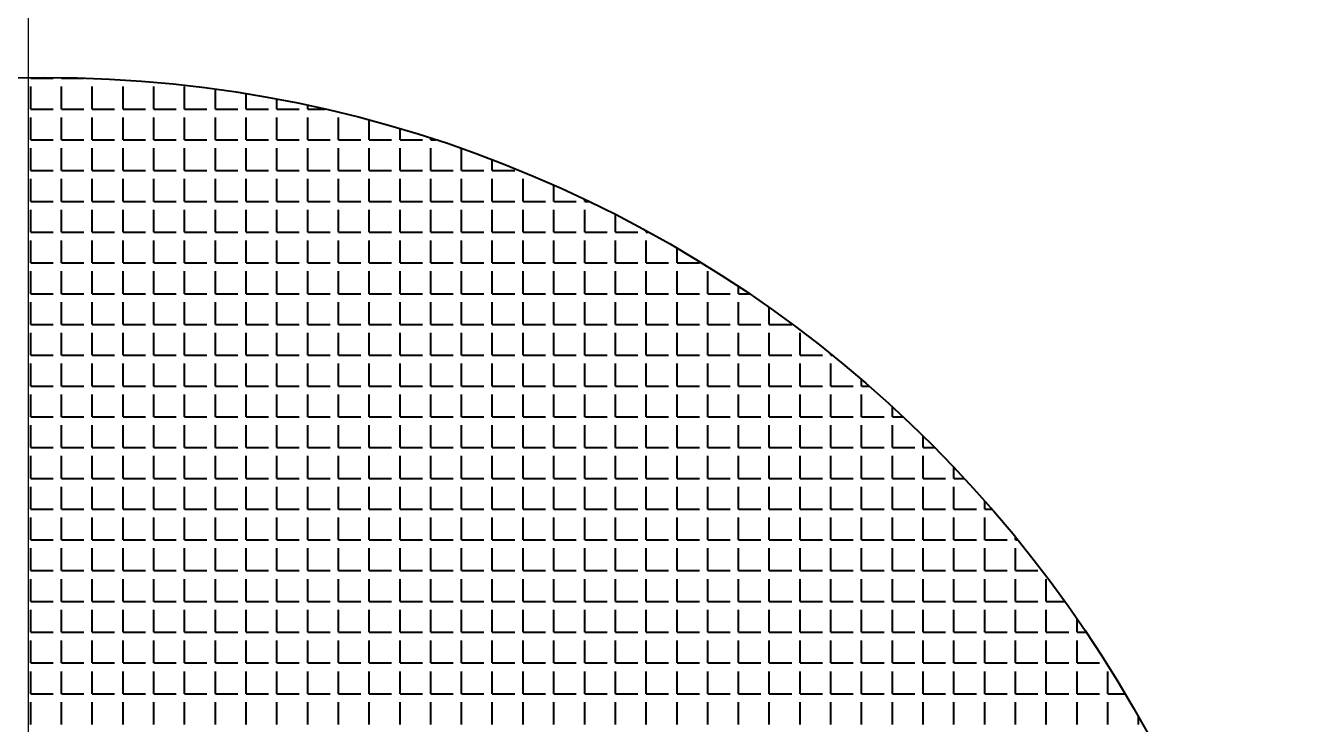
# Model space of a CAD drawing. Header units: millimetres. Extents: x 895788 to 1136524, y -21936 to 400945.
# Drawn here: x 932131.99 to 932166.08, y 272953.26 to 272971.97 of the extents above; entities that cross this region are included whole.
import ezdxf

# ---------------------------------------------------------------- set-up
doc = ezdxf.new("R2010")
doc.units = ezdxf.units.MM
doc.layers.add('GRANIT', color=10, linetype='Continuous', lineweight=30)

msp = doc.modelspace()

# ---------------------------------------------------------------- linework, layer by layer
at = {"lineweight": 30}
msp.add_line((932132.074, 272651.357), (932132.074, 273176.175), dxfattribs=at)
at = {"layer": 'GRANIT', "color": 0, "linetype": 'Continuous', "lineweight": 40}
for p, q in [((932132.129, 272970.555), (932132.129, 272970.576)), ((932132.129, 272970.555), (932132.728, 272970.555)), ((932132.953, 272970.555), (932132.953, 272970.575)), ((932132.953, 272970.555), (932133.552, 272970.555)), ((932132.129, 272969.732), (932132.129, 272970.331)), ((932132.953, 272969.732), (932132.953, 272970.331)), ((932133.777, 272969.732), (932133.777, 272970.331)), ((932134.6, 272969.732), (932134.6, 272970.331)), ((932135.424, 272969.732), (932135.424, 272970.331)), ((932136.247, 272969.732), (932136.247, 272970.331)), ((932137.071, 272969.732), (932137.071, 272970.267)), ((932137.894, 272969.732), (932137.894, 272970.144)), ((932132.129, 272969.732), (932132.728, 272969.732)), ((932132.953, 272969.732), (932133.552, 272969.732)), ((932133.777, 272969.732), (932134.375, 272969.732)), ((932134.6, 272969.732), (932135.199, 272969.732)), ((932135.424, 272969.732), (932136.023, 272969.732)), ((932136.247, 272969.732), (932136.846, 272969.732)), ((932137.071, 272969.732), (932137.67, 272969.732)), ((932137.894, 272969.732), (932138.493, 272969.732)), ((932138.718, 272969.732), (932138.718, 272969.999)), ((932138.718, 272969.732), (932139.317, 272969.732)), ((932139.541, 272969.732), (932139.541, 272969.834)), ((932139.541, 272969.732), (932140.002, 272969.732)), ((932132.129, 272968.908), (932132.129, 272969.507)), ((932132.953, 272968.908), (932132.953, 272969.507)), ((932133.777, 272968.908), (932133.777, 272969.507)), ((932134.6, 272968.908), (932134.6, 272969.507)), ((932135.424, 272968.908), (932135.424, 272969.507)), ((932136.247, 272968.908), (932136.247, 272969.507)), ((932137.071, 272968.908), (932137.071, 272969.507)), ((932137.894, 272968.908), (932137.894, 272969.507)), ((932138.718, 272968.908), (932138.718, 272969.507)), ((932139.541, 272968.908), (932139.541, 272969.507)), ((932140.365, 272968.908), (932140.365, 272969.507)), ((932141.188, 272968.908), (932141.188, 272969.437)), ((932142.012, 272968.908), (932142.012, 272969.205)), ((932132.129, 272968.908), (932132.728, 272968.908)), ((932132.129, 272968.085), (932132.129, 272968.683)), ((932132.953, 272968.908), (932133.552, 272968.908)), ((932132.953, 272968.085), (932132.953, 272968.683)), ((932133.777, 272968.908), (932134.375, 272968.908)), ((932133.777, 272968.085), (932133.777, 272968.683)), ((932134.6, 272968.908), (932135.199, 272968.908)), ((932134.6, 272968.085), (932134.6, 272968.683)), ((932135.424, 272968.908), (932136.023, 272968.908)), ((932135.424, 272968.085), (932135.424, 272968.683)), ((932136.247, 272968.908), (932136.846, 272968.908)), ((932136.247, 272968.085), (932136.247, 272968.683)), ((932137.071, 272968.908), (932137.67, 272968.908)), ((932137.071, 272968.085), (932137.071, 272968.683)), ((932137.894, 272968.908), (932138.493, 272968.908)), ((932137.894, 272968.085), (932137.894, 272968.683)), ((932138.718, 272968.908), (932139.317, 272968.908)), ((932138.718, 272968.085), (932138.718, 272968.683)), ((932139.541, 272968.908), (932140.14, 272968.908)), ((932139.541, 272968.085), (932139.541, 272968.683)), ((932140.365, 272968.908), (932140.964, 272968.908)), ((932140.365, 272968.085), (932140.365, 272968.683)), ((932141.188, 272968.908), (932141.787, 272968.908)), ((932141.188, 272968.085), (932141.188, 272968.683)), ((932142.012, 272968.908), (932142.611, 272968.908)), ((932142.012, 272968.085), (932142.012, 272968.683)), ((932142.835, 272968.908), (932142.835, 272968.951)), ((932142.835, 272968.908), (932142.967, 272968.908)), ((932142.835, 272968.085), (932142.835, 272968.683)), ((932143.659, 272968.085), (932143.659, 272968.673)), ((932144.482, 272968.085), (932144.482, 272968.371)), ((932132.129, 272968.085), (932132.728, 272968.085)), ((932132.953, 272968.085), (932133.552, 272968.085)), ((932133.777, 272968.085), (932134.375, 272968.085)), ((932134.6, 272968.085), (932135.199, 272968.085)), ((932135.424, 272968.085), (932136.023, 272968.085)), ((932136.247, 272968.085), (932136.846, 272968.085)), ((932137.071, 272968.085), (932137.67, 272968.085)), ((932137.894, 272968.085), (932138.493, 272968.085)), ((932138.718, 272968.085), (932139.317, 272968.085)), ((932139.541, 272968.085), (932140.14, 272968.085)), ((932140.365, 272968.085), (932140.964, 272968.085)), ((932141.188, 272968.085), (932141.787, 272968.085)), ((932142.012, 272968.085), (932142.611, 272968.085)), ((932142.835, 272968.085), (932143.434, 272968.085)), ((932143.659, 272968.085), (932144.258, 272968.085)), ((932144.482, 272968.085), (932145.081, 272968.085)), ((932132.129, 272967.261), (932132.129, 272967.86)), ((932132.953, 272967.261), (932132.953, 272967.86)), ((932133.777, 272967.261), (932133.777, 272967.86)), ((932134.6, 272967.261), (932134.6, 272967.86)), ((932135.424, 272967.261), (932135.424, 272967.86)), ((932136.247, 272967.261), (932136.247, 272967.86)), ((932137.071, 272967.261), (932137.071, 272967.86)), ((932137.894, 272967.261), (932137.894, 272967.86)), ((932138.718, 272967.261), (932138.718, 272967.86)), ((932139.541, 272967.261), (932139.541, 272967.86)), ((932140.365, 272967.261), (932140.365, 272967.86)), ((932141.188, 272967.261), (932141.188, 272967.86)), ((932142.012, 272967.261), (932142.012, 272967.86)), ((932142.835, 272967.261), (932142.835, 272967.86)), ((932143.659, 272967.261), (932143.659, 272967.86)), ((932144.482, 272967.261), (932144.482, 272967.86)), ((932145.306, 272967.261), (932145.306, 272967.86)), ((932146.129, 272967.261), (932146.129, 272967.692)), ((932132.129, 272967.261), (932132.728, 272967.261)), ((932132.129, 272966.437), (932132.129, 272967.036)), ((932132.953, 272967.261), (932133.552, 272967.261)), ((932132.953, 272966.437), (932132.953, 272967.036)), ((932133.777, 272967.261), (932134.375, 272967.261)), ((932133.777, 272966.437), (932133.777, 272967.036)), ((932134.6, 272967.261), (932135.199, 272967.261)), ((932134.6, 272966.437), (932134.6, 272967.036)), ((932135.424, 272967.261), (932136.023, 272967.261)), ((932135.424, 272966.437), (932135.424, 272967.036)), ((932136.247, 272967.261), (932136.846, 272967.261)), ((932136.247, 272966.437), (932136.247, 272967.036)), ((932137.071, 272967.261), (932137.67, 272967.261)), ((932137.071, 272966.437), (932137.071, 272967.036)), ((932137.894, 272967.261), (932138.493, 272967.261)), ((932137.894, 272966.437), (932137.894, 272967.036)), ((932138.718, 272967.261), (932139.317, 272967.261)), ((932138.718, 272966.437), (932138.718, 272967.036)), ((932139.541, 272967.261), (932140.14, 272967.261)), ((932139.541, 272966.437), (932139.541, 272967.036)), ((932140.365, 272967.261), (932140.964, 272967.261)), ((932140.365, 272966.437), (932140.365, 272967.036)), ((932141.188, 272967.261), (932141.787, 272967.261)), ((932141.188, 272966.437), (932141.188, 272967.036)), ((932142.012, 272967.261), (932142.611, 272967.261)), ((932142.012, 272966.437), (932142.012, 272967.036)), ((932142.835, 272967.261), (932143.434, 272967.261)), ((932142.835, 272966.437), (932142.835, 272967.036)), ((932143.659, 272967.261), (932144.258, 272967.261)), ((932143.659, 272966.437), (932143.659, 272967.036)), ((932144.482, 272967.261), (932145.081, 272967.261)), ((932144.482, 272966.437), (932144.482, 272967.036)), ((932145.306, 272967.261), (932145.905, 272967.261)), ((932145.306, 272966.437), (932145.306, 272967.036)), ((932146.129, 272967.261), (932146.728, 272967.261)), ((932146.129, 272966.437), (932146.129, 272967.036)), ((932146.953, 272967.261), (932146.953, 272967.313)), ((932146.953, 272967.261), (932147.061, 272967.261)), ((932146.953, 272966.437), (932146.953, 272967.036)), ((932147.777, 272966.437), (932147.777, 272966.906)), ((932132.129, 272966.437), (932132.728, 272966.437)), ((932132.953, 272966.437), (932133.552, 272966.437)), ((932133.777, 272966.437), (932134.375, 272966.437)), ((932134.6, 272966.437), (932135.199, 272966.437)), ((932135.424, 272966.437), (932136.023, 272966.437)), ((932136.247, 272966.437), (932136.846, 272966.437)), ((932137.071, 272966.437), (932137.67, 272966.437)), ((932137.894, 272966.437), (932138.493, 272966.437)), ((932138.718, 272966.437), (932139.317, 272966.437)), ((932139.541, 272966.437), (932140.14, 272966.437)), ((932140.365, 272966.437), (932140.964, 272966.437)), ((932141.188, 272966.437), (932141.787, 272966.437)), ((932142.012, 272966.437), (932142.611, 272966.437)), ((932142.835, 272966.437), (932143.434, 272966.437)), ((932143.659, 272966.437), (932144.258, 272966.437)), ((932144.482, 272966.437), (932145.081, 272966.437)), ((932145.306, 272966.437), (932145.905, 272966.437)), ((932146.129, 272966.437), (932146.728, 272966.437)), ((932146.953, 272966.437), (932147.552, 272966.437)), ((932147.777, 272966.437), (932148.375, 272966.437)), ((932148.6, 272966.437), (932148.6, 272966.471)), ((932148.6, 272966.437), (932148.662, 272966.437)), ((932132.129, 272965.614), (932132.129, 272966.213)), ((932132.953, 272965.614), (932132.953, 272966.213)), ((932133.777, 272965.614), (932133.777, 272966.213)), ((932134.6, 272965.614), (932134.6, 272966.213)), ((932135.424, 272965.614), (932135.424, 272966.213)), ((932136.247, 272965.614), (932136.247, 272966.213)), ((932137.071, 272965.614), (932137.071, 272966.213)), ((932137.894, 272965.614), (932137.894, 272966.213)), ((932138.718, 272965.614), (932138.718, 272966.213)), ((932139.541, 272965.614), (932139.541, 272966.213)), ((932140.365, 272965.614), (932140.365, 272966.213)), ((932141.188, 272965.614), (932141.188, 272966.213)), ((932142.012, 272965.614), (932142.012, 272966.213)), ((932142.835, 272965.614), (932142.835, 272966.213)), ((932143.659, 272965.614), (932143.659, 272966.213)), ((932144.482, 272965.614), (932144.482, 272966.213)), ((932145.306, 272965.614), (932145.306, 272966.213)), ((932146.129, 272965.614), (932146.129, 272966.213)), ((932146.953, 272965.614), (932146.953, 272966.213)), ((932147.777, 272965.614), (932147.777, 272966.213)), ((932148.6, 272965.614), (932148.6, 272966.213)), ((932149.424, 272965.614), (932149.424, 272966.006)), ((932132.129, 272965.614), (932132.728, 272965.614)), ((932132.129, 272964.79), (932132.129, 272965.389)), ((932132.953, 272965.614), (932133.552, 272965.614)), ((932132.953, 272964.79), (932132.953, 272965.389)), ((932133.777, 272965.614), (932134.375, 272965.614)), ((932133.777, 272964.79), (932133.777, 272965.389)), ((932134.6, 272965.614), (932135.199, 272965.614)), ((932134.6, 272964.79), (932134.6, 272965.389)), ((932135.424, 272965.614), (932136.023, 272965.614)), ((932135.424, 272964.79), (932135.424, 272965.389)), ((932136.247, 272965.614), (932136.846, 272965.614)), ((932136.247, 272964.79), (932136.247, 272965.389)), ((932137.071, 272965.614), (932137.67, 272965.614)), ((932137.071, 272964.79), (932137.071, 272965.389)), ((932137.894, 272965.614), (932138.493, 272965.614)), ((932137.894, 272964.79), (932137.894, 272965.389)), ((932138.718, 272965.614), (932139.317, 272965.614)), ((932138.718, 272964.79), (932138.718, 272965.389)), ((932139.541, 272965.614), (932140.14, 272965.614)), ((932139.541, 272964.79), (932139.541, 272965.389)), ((932140.365, 272965.614), (932140.964, 272965.614)), ((932140.365, 272964.79), (932140.365, 272965.389)), ((932141.188, 272965.614), (932141.787, 272965.614)), ((932141.188, 272964.79), (932141.188, 272965.389)), ((932142.012, 272965.614), (932142.611, 272965.614)), ((932142.012, 272964.79), (932142.012, 272965.389)), ((932142.835, 272965.614), (932143.434, 272965.614)), ((932142.835, 272964.79), (932142.835, 272965.389)), ((932143.659, 272965.614), (932144.258, 272965.614)), ((932143.659, 272964.79), (932143.659, 272965.389)), ((932144.482, 272965.614), (932145.081, 272965.614)), ((932144.482, 272964.79), (932144.482, 272965.389)), ((932145.306, 272965.614), (932145.905, 272965.614)), ((932145.306, 272964.79), (932145.306, 272965.389)), ((932146.129, 272965.614), (932146.728, 272965.614)), ((932146.129, 272964.79), (932146.129, 272965.389)), ((932146.953, 272965.614), (932147.552, 272965.614)), ((932146.953, 272964.79), (932146.953, 272965.389)), ((932147.777, 272965.614), (932148.375, 272965.614)), ((932147.777, 272964.79), (932147.777, 272965.389)), ((932148.6, 272965.614), (932149.199, 272965.614)), ((932148.6, 272964.79), (932148.6, 272965.389)), ((932149.424, 272965.614), (932150.023, 272965.614)), ((932149.424, 272964.79), (932149.424, 272965.389)), ((932150.247, 272964.79), (932150.247, 272965.389)), ((932151.071, 272964.79), (932151.071, 272964.981)), ((932132.129, 272964.79), (932132.728, 272964.79)), ((932132.953, 272964.79), (932133.552, 272964.79)), ((932133.777, 272964.79), (932134.375, 272964.79)), ((932134.6, 272964.79), (932135.199, 272964.79)), ((932135.424, 272964.79), (932136.023, 272964.79)), ((932136.247, 272964.79), (932136.846, 272964.79)), ((932137.071, 272964.79), (932137.67, 272964.79)), ((932137.894, 272964.79), (932138.493, 272964.79)), ((932138.718, 272964.79), (932139.317, 272964.79)), ((932139.541, 272964.79), (932140.14, 272964.79)), ((932140.365, 272964.79), (932140.964, 272964.79)), ((932141.188, 272964.79), (932141.787, 272964.79)), ((932142.012, 272964.79), (932142.611, 272964.79)), ((932142.835, 272964.79), (932143.434, 272964.79)), ((932143.659, 272964.79), (932144.258, 272964.79)), ((932144.482, 272964.79), (932145.081, 272964.79)), ((932145.306, 272964.79), (932145.905, 272964.79)), ((932146.129, 272964.79), (932146.728, 272964.79)), ((932146.953, 272964.79), (932147.552, 272964.79)), ((932147.777, 272964.79), (932148.375, 272964.79)), ((932148.6, 272964.79), (932149.199, 272964.79)), ((932149.424, 272964.79), (932150.023, 272964.79)), ((932150.247, 272964.79), (932150.846, 272964.79)), ((932151.071, 272964.79), (932151.355, 272964.79)), ((932132.129, 272963.967), (932132.129, 272964.566)), ((932132.953, 272963.967), (932132.953, 272964.566)), ((932133.777, 272963.967), (932133.777, 272964.566)), ((932134.6, 272963.967), (932134.6, 272964.566)), ((932135.424, 272963.967), (932135.424, 272964.566)), ((932136.247, 272963.967), (932136.247, 272964.566)), ((932137.071, 272963.967), (932137.071, 272964.566)), ((932137.894, 272963.967), (932137.894, 272964.566)), ((932138.718, 272963.967), (932138.718, 272964.566)), ((932139.541, 272963.967), (932139.541, 272964.566)), ((932140.365, 272963.967), (932140.365, 272964.566)), ((932141.188, 272963.967), (932141.188, 272964.566)), ((932142.012, 272963.967), (932142.012, 272964.566)), ((932142.835, 272963.967), (932142.835, 272964.566)), ((932143.659, 272963.967), (932143.659, 272964.566)), ((932144.482, 272963.967), (932144.482, 272964.566)), ((932145.306, 272963.967), (932145.306, 272964.566)), ((932146.129, 272963.967), (932146.129, 272964.566)), ((932146.953, 272963.967), (932146.953, 272964.566)), ((932147.777, 272963.967), (932147.777, 272964.566)), ((932148.6, 272963.967), (932148.6, 272964.566)), ((932149.424, 272963.967), (932149.424, 272964.566)), ((932150.247, 272963.967), (932150.247, 272964.566)), ((932151.071, 272963.967), (932151.071, 272964.566)), ((932151.894, 272963.967), (932151.894, 272964.417)), ((932132.129, 272963.967), (932132.728, 272963.967)), ((932132.953, 272963.967), (932133.552, 272963.967)), ((932133.777, 272963.967), (932134.375, 272963.967)), ((932134.6, 272963.967), (932135.199, 272963.967)), ((932135.424, 272963.967), (932136.023, 272963.967)), ((932136.247, 272963.967), (932136.846, 272963.967)), ((932137.071, 272963.967), (932137.67, 272963.967)), ((932137.894, 272963.967), (932138.493, 272963.967)), ((932138.718, 272963.967), (932139.317, 272963.967)), ((932139.541, 272963.967), (932140.14, 272963.967)), ((932140.365, 272963.967), (932140.964, 272963.967)), ((932141.188, 272963.967), (932141.787, 272963.967)), ((932142.012, 272963.967), (932142.611, 272963.967)), ((932142.835, 272963.967), (932143.434, 272963.967)), ((932143.659, 272963.967), (932144.258, 272963.967)), ((932144.482, 272963.967), (932145.081, 272963.967)), ((932145.306, 272963.967), (932145.905, 272963.967)), ((932146.129, 272963.967), (932146.728, 272963.967)), ((932146.953, 272963.967), (932147.552, 272963.967)), ((932147.777, 272963.967), (932148.375, 272963.967)), ((932148.6, 272963.967), (932149.199, 272963.967)), ((932149.424, 272963.967), (932150.023, 272963.967)), ((932150.247, 272963.967), (932150.846, 272963.967)), ((932151.071, 272963.967), (932151.67, 272963.967)), ((932151.894, 272963.967), (932152.493, 272963.967)), ((932132.129, 272963.143), (932132.129, 272963.742)), ((932132.953, 272963.143), (932132.953, 272963.742)), ((932133.777, 272963.143), (932133.777, 272963.742)), ((932134.6, 272963.143), (932134.6, 272963.742)), ((932135.424, 272963.143), (932135.424, 272963.742)), ((932136.247, 272963.143), (932136.247, 272963.742)), ((932137.071, 272963.143), (932137.071, 272963.742)), ((932137.894, 272963.143), (932137.894, 272963.742)), ((932138.718, 272963.143), (932138.718, 272963.742)), ((932139.541, 272963.143), (932139.541, 272963.742)), ((932140.365, 272963.143), (932140.365, 272963.742)), ((932141.188, 272963.143), (932141.188, 272963.742)), ((932142.012, 272963.143), (932142.012, 272963.742)), ((932142.835, 272963.143), (932142.835, 272963.742)), ((932143.659, 272963.143), (932143.659, 272963.742)), ((932144.482, 272963.143), (932144.482, 272963.742)), ((932145.306, 272963.143), (932145.306, 272963.742)), ((932146.129, 272963.143), (932146.129, 272963.742)), ((932146.953, 272963.143), (932146.953, 272963.742)), ((932147.777, 272963.143), (932147.777, 272963.742)), ((932148.6, 272963.143), (932148.6, 272963.742)), ((932149.424, 272963.143), (932149.424, 272963.742)), ((932150.247, 272963.143), (932150.247, 272963.742)), ((932151.071, 272963.143), (932151.071, 272963.742)), ((932151.894, 272963.143), (932151.894, 272963.742)), ((932152.718, 272963.143), (932152.718, 272963.742)), ((932132.129, 272963.143), (932132.728, 272963.143)), ((932132.129, 272962.32), (932132.129, 272962.919)), ((932132.953, 272963.143), (932133.552, 272963.143)), ((932132.953, 272962.32), (932132.953, 272962.919)), ((932133.777, 272963.143), (932134.375, 272963.143)), ((932133.777, 272962.32), (932133.777, 272962.919)), ((932134.6, 272963.143), (932135.199, 272963.143)), ((932134.6, 272962.32), (932134.6, 272962.919)), ((932135.424, 272963.143), (932136.023, 272963.143)), ((932135.424, 272962.32), (932135.424, 272962.919)), ((932136.247, 272963.143), (932136.846, 272963.143)), ((932136.247, 272962.32), (932136.247, 272962.919)), ((932137.071, 272963.143), (932137.67, 272963.143)), ((932137.071, 272962.32), (932137.071, 272962.919)), ((932137.894, 272963.143), (932138.493, 272963.143)), ((932137.894, 272962.32), (932137.894, 272962.919)), ((932138.718, 272963.143), (932139.317, 272963.143)), ((932138.718, 272962.32), (932138.718, 272962.919)), ((932139.541, 272963.143), (932140.14, 272963.143)), ((932139.541, 272962.32), (932139.541, 272962.919)), ((932140.365, 272963.143), (932140.964, 272963.143)), ((932140.365, 272962.32), (932140.365, 272962.919)), ((932141.188, 272963.143), (932141.787, 272963.143)), ((932141.188, 272962.32), (932141.188, 272962.919)), ((932142.012, 272963.143), (932142.611, 272963.143)), ((932142.012, 272962.32), (932142.012, 272962.919)), ((932142.835, 272963.143), (932143.434, 272963.143)), ((932142.835, 272962.32), (932142.835, 272962.919)), ((932143.659, 272963.143), (932144.258, 272963.143)), ((932143.659, 272962.32), (932143.659, 272962.919)), ((932144.482, 272963.143), (932145.081, 272963.143)), ((932144.482, 272962.32), (932144.482, 272962.919)), ((932145.306, 272963.143), (932145.905, 272963.143)), ((932145.306, 272962.32), (932145.306, 272962.919)), ((932146.129, 272963.143), (932146.728, 272963.143)), ((932146.129, 272962.32), (932146.129, 272962.919)), ((932146.953, 272963.143), (932147.552, 272963.143)), ((932146.953, 272962.32), (932146.953, 272962.919)), ((932147.777, 272963.143), (932148.375, 272963.143)), ((932147.777, 272962.32), (932147.777, 272962.919)), ((932148.6, 272963.143), (932149.199, 272963.143)), ((932148.6, 272962.32), (932148.6, 272962.919)), ((932149.424, 272963.143), (932150.023, 272963.143)), ((932149.424, 272962.32), (932149.424, 272962.919)), ((932150.247, 272963.143), (932150.846, 272963.143)), ((932150.247, 272962.32), (932150.247, 272962.919)), ((932151.071, 272963.143), (932151.67, 272963.143)), ((932151.071, 272962.32), (932151.071, 272962.919)), ((932151.894, 272963.143), (932152.493, 272963.143)), ((932151.894, 272962.32), (932151.894, 272962.919)), ((932152.718, 272963.143), (932153.317, 272963.143)), ((932152.718, 272962.32), (932152.718, 272962.919)), ((932153.541, 272963.143), (932153.541, 272963.174)), ((932153.541, 272963.143), (932153.58, 272963.143)), ((932153.541, 272962.32), (932153.541, 272962.919)), ((932132.129, 272962.32), (932132.728, 272962.32)), ((932132.953, 272962.32), (932133.552, 272962.32)), ((932133.777, 272962.32), (932134.375, 272962.32)), ((932134.6, 272962.32), (932135.199, 272962.32)), ((932135.424, 272962.32), (932136.023, 272962.32)), ((932136.247, 272962.32), (932136.846, 272962.32)), ((932137.071, 272962.32), (932137.67, 272962.32)), ((932137.894, 272962.32), (932138.493, 272962.32)), ((932138.718, 272962.32), (932139.317, 272962.32)), ((932139.541, 272962.32), (932140.14, 272962.32)), ((932140.365, 272962.32), (932140.964, 272962.32)), ((932141.188, 272962.32), (932141.787, 272962.32)), ((932142.012, 272962.32), (932142.611, 272962.32)), ((932142.835, 272962.32), (932143.434, 272962.32)), ((932143.659, 272962.32), (932144.258, 272962.32)), ((932144.482, 272962.32), (932145.081, 272962.32)), ((932145.306, 272962.32), (932145.905, 272962.32)), ((932146.129, 272962.32), (932146.728, 272962.32)), ((932146.953, 272962.32), (932147.552, 272962.32)), ((932147.777, 272962.32), (932148.375, 272962.32)), ((932148.6, 272962.32), (932149.199, 272962.32)), ((932149.424, 272962.32), (932150.023, 272962.32)), ((932150.247, 272962.32), (932150.846, 272962.32)), ((932151.071, 272962.32), (932151.67, 272962.32)), ((932151.894, 272962.32), (932152.493, 272962.32)), ((932152.718, 272962.32), (932153.317, 272962.32)), ((932153.541, 272962.32), (932154.14, 272962.32)), ((932154.365, 272962.32), (932154.365, 272962.491)), ((932154.365, 272962.32), (932154.562, 272962.32)), ((932132.129, 272961.496), (932132.129, 272962.095)), ((932132.953, 272961.496), (932132.953, 272962.095)), ((932133.777, 272961.496), (932133.777, 272962.095)), ((932134.6, 272961.496), (932134.6, 272962.095)), ((932135.424, 272961.496), (932135.424, 272962.095)), ((932136.247, 272961.496), (932136.247, 272962.095)), ((932137.071, 272961.496), (932137.071, 272962.095)), ((932137.894, 272961.496), (932137.894, 272962.095)), ((932138.718, 272961.496), (932138.718, 272962.095)), ((932139.541, 272961.496), (932139.541, 272962.095)), ((932140.365, 272961.496), (932140.365, 272962.095)), ((932141.188, 272961.496), (932141.188, 272962.095)), ((932142.012, 272961.496), (932142.012, 272962.095)), ((932142.835, 272961.496), (932142.835, 272962.095)), ((932143.659, 272961.496), (932143.659, 272962.095)), ((932144.482, 272961.496), (932144.482, 272962.095)), ((932145.306, 272961.496), (932145.306, 272962.095)), ((932146.129, 272961.496), (932146.129, 272962.095)), ((932146.953, 272961.496), (932146.953, 272962.095)), ((932147.777, 272961.496), (932147.777, 272962.095)), ((932148.6, 272961.496), (932148.6, 272962.095)), ((932149.424, 272961.496), (932149.424, 272962.095)), ((932150.247, 272961.496), (932150.247, 272962.095)), ((932151.071, 272961.496), (932151.071, 272962.095)), ((932151.894, 272961.496), (932151.894, 272962.095)), ((932152.718, 272961.496), (932152.718, 272962.095)), ((932153.541, 272961.496), (932153.541, 272962.095)), ((932154.365, 272961.496), (932154.365, 272962.095)), ((932155.188, 272961.496), (932155.188, 272961.761)), ((932132.129, 272961.496), (932132.728, 272961.496)), ((932132.129, 272960.673), (932132.129, 272961.272)), ((932132.953, 272961.496), (932133.552, 272961.496)), ((932132.953, 272960.673), (932132.953, 272961.272)), ((932133.777, 272961.496), (932134.375, 272961.496)), ((932133.777, 272960.673), (932133.777, 272961.272)), ((932134.6, 272961.496), (932135.199, 272961.496)), ((932134.6, 272960.673), (932134.6, 272961.272)), ((932135.424, 272961.496), (932136.023, 272961.496)), ((932135.424, 272960.673), (932135.424, 272961.272)), ((932136.247, 272961.496), (932136.846, 272961.496)), ((932136.247, 272960.673), (932136.247, 272961.272)), ((932137.071, 272961.496), (932137.67, 272961.496)), ((932137.071, 272960.673), (932137.071, 272961.272)), ((932137.894, 272961.496), (932138.493, 272961.496)), ((932137.894, 272960.673), (932137.894, 272961.272)), ((932138.718, 272961.496), (932139.317, 272961.496)), ((932138.718, 272960.673), (932138.718, 272961.272)), ((932139.541, 272961.496), (932140.14, 272961.496)), ((932139.541, 272960.673), (932139.541, 272961.272)), ((932140.365, 272961.496), (932140.964, 272961.496)), ((932140.365, 272960.673), (932140.365, 272961.272)), ((932141.188, 272961.496), (932141.787, 272961.496)), ((932141.188, 272960.673), (932141.188, 272961.272)), ((932142.012, 272961.496), (932142.611, 272961.496)), ((932142.012, 272960.673), (932142.012, 272961.272)), ((932142.835, 272961.496), (932143.434, 272961.496)), ((932142.835, 272960.673), (932142.835, 272961.272)), ((932143.659, 272961.496), (932144.258, 272961.496)), ((932143.659, 272960.673), (932143.659, 272961.272)), ((932144.482, 272961.496), (932145.081, 272961.496)), ((932144.482, 272960.673), (932144.482, 272961.272)), ((932145.306, 272961.496), (932145.905, 272961.496)), ((932145.306, 272960.673), (932145.306, 272961.272)), ((932146.129, 272961.496), (932146.728, 272961.496)), ((932146.129, 272960.673), (932146.129, 272961.272)), ((932146.953, 272961.496), (932147.552, 272961.496)), ((932146.953, 272960.673), (932146.953, 272961.272)), ((932147.777, 272961.496), (932148.375, 272961.496)), ((932147.777, 272960.673), (932147.777, 272961.272)), ((932148.6, 272961.496), (932149.199, 272961.496)), ((932148.6, 272960.673), (932148.6, 272961.272)), ((932149.424, 272961.496), (932150.023, 272961.496)), ((932149.424, 272960.673), (932149.424, 272961.272)), ((932150.247, 272961.496), (932150.846, 272961.496)), ((932150.247, 272960.673), (932150.247, 272961.272)), ((932151.071, 272961.496), (932151.67, 272961.496)), ((932151.071, 272960.673), (932151.071, 272961.272)), ((932151.894, 272961.496), (932152.493, 272961.496)), ((932151.894, 272960.673), (932151.894, 272961.272)), ((932152.718, 272961.496), (932153.317, 272961.496)), ((932152.718, 272960.673), (932152.718, 272961.272)), ((932153.541, 272961.496), (932154.14, 272961.496)), ((932153.541, 272960.673), (932153.541, 272961.272)), ((932154.365, 272961.496), (932154.964, 272961.496)), ((932154.365, 272960.673), (932154.365, 272961.272)), ((932155.188, 272961.496), (932155.473, 272961.496)), ((932155.188, 272960.673), (932155.188, 272961.272)), ((932156.012, 272960.673), (932156.012, 272960.98)), ((932132.129, 272960.673), (932132.728, 272960.673)), ((932132.953, 272960.673), (932133.552, 272960.673)), ((932133.777, 272960.673), (932134.375, 272960.673)), ((932134.6, 272960.673), (932135.199, 272960.673)), ((932135.424, 272960.673), (932136.023, 272960.673)), ((932136.247, 272960.673), (932136.846, 272960.673)), ((932137.071, 272960.673), (932137.67, 272960.673)), ((932137.894, 272960.673), (932138.493, 272960.673)), ((932138.718, 272960.673), (932139.317, 272960.673)), ((932139.541, 272960.673), (932140.14, 272960.673)), ((932140.365, 272960.673), (932140.964, 272960.673)), ((932141.188, 272960.673), (932141.787, 272960.673)), ((932142.012, 272960.673), (932142.611, 272960.673)), ((932142.835, 272960.673), (932143.434, 272960.673)), ((932143.659, 272960.673), (932144.258, 272960.673)), ((932144.482, 272960.673), (932145.081, 272960.673)), ((932145.306, 272960.673), (932145.905, 272960.673)), ((932146.129, 272960.673), (932146.728, 272960.673)), ((932146.953, 272960.673), (932147.552, 272960.673)), ((932147.777, 272960.673), (932148.375, 272960.673)), ((932148.6, 272960.673), (932149.199, 272960.673)), ((932149.424, 272960.673), (932150.023, 272960.673)), ((932150.247, 272960.673), (932150.846, 272960.673)), ((932151.071, 272960.673), (932151.67, 272960.673)), ((932151.894, 272960.673), (932152.493, 272960.673)), ((932152.718, 272960.673), (932153.317, 272960.673)), ((932153.541, 272960.673), (932154.14, 272960.673)), ((932154.365, 272960.673), (932154.964, 272960.673)), ((932155.188, 272960.673), (932155.787, 272960.673)), ((932156.012, 272960.673), (932156.321, 272960.673)), ((932132.129, 272959.849), (932132.129, 272960.448)), ((932132.953, 272959.849), (932132.953, 272960.448)), ((932133.777, 272959.849), (932133.777, 272960.448)), ((932134.6, 272959.849), (932134.6, 272960.448)), ((932135.424, 272959.849), (932135.424, 272960.448)), ((932136.247, 272959.849), (932136.247, 272960.448)), ((932137.071, 272959.849), (932137.071, 272960.448)), ((932137.894, 272959.849), (932137.894, 272960.448)), ((932138.718, 272959.849), (932138.718, 272960.448)), ((932139.541, 272959.849), (932139.541, 272960.448)), ((932140.365, 272959.849), (932140.365, 272960.448)), ((932141.188, 272959.849), (932141.188, 272960.448)), ((932142.012, 272959.849), (932142.012, 272960.448)), ((932142.835, 272959.849), (932142.835, 272960.448)), ((932143.659, 272959.849), (932143.659, 272960.448)), ((932144.482, 272959.849), (932144.482, 272960.448)), ((932145.306, 272959.849), (932145.306, 272960.448)), ((932146.129, 272959.849), (932146.129, 272960.448)), ((932146.953, 272959.849), (932146.953, 272960.448)), ((932147.777, 272959.849), (932147.777, 272960.448)), ((932148.6, 272959.849), (932148.6, 272960.448)), ((932149.424, 272959.849), (932149.424, 272960.448)), ((932150.247, 272959.849), (932150.247, 272960.448)), ((932151.071, 272959.849), (932151.071, 272960.448)), ((932151.894, 272959.849), (932151.894, 272960.448)), ((932152.718, 272959.849), (932152.718, 272960.448)), ((932153.541, 272959.849), (932153.541, 272960.448)), ((932154.365, 272959.849), (932154.365, 272960.448)), ((932155.188, 272959.849), (932155.188, 272960.448)), ((932156.012, 272959.849), (932156.012, 272960.448)), ((932132.129, 272959.849), (932132.728, 272959.849)), ((932132.953, 272959.849), (932133.552, 272959.849)), ((932133.777, 272959.849), (932134.375, 272959.849)), ((932134.6, 272959.849), (932135.199, 272959.849)), ((932135.424, 272959.849), (932136.023, 272959.849)), ((932136.247, 272959.849), (932136.846, 272959.849)), ((932137.071, 272959.849), (932137.67, 272959.849)), ((932137.894, 272959.849), (932138.493, 272959.849)), ((932138.718, 272959.849), (932139.317, 272959.849)), ((932139.541, 272959.849), (932140.14, 272959.849)), ((932140.365, 272959.849), (932140.964, 272959.849)), ((932141.188, 272959.849), (932141.787, 272959.849)), ((932142.012, 272959.849), (932142.611, 272959.849)), ((932142.835, 272959.849), (932143.434, 272959.849)), ((932143.659, 272959.849), (932144.258, 272959.849)), ((932144.482, 272959.849), (932145.081, 272959.849)), ((932145.306, 272959.849), (932145.905, 272959.849)), ((932146.129, 272959.849), (932146.728, 272959.849)), ((932146.953, 272959.849), (932147.552, 272959.849)), ((932147.777, 272959.849), (932148.375, 272959.849)), ((932148.6, 272959.849), (932149.199, 272959.849)), ((932149.424, 272959.849), (932150.023, 272959.849)), ((932150.247, 272959.849), (932150.846, 272959.849)), ((932151.071, 272959.849), (932151.67, 272959.849)), ((932151.894, 272959.849), (932152.493, 272959.849)), ((932152.718, 272959.849), (932153.317, 272959.849)), ((932153.541, 272959.849), (932154.14, 272959.849)), ((932154.365, 272959.849), (932154.964, 272959.849)), ((932155.188, 272959.849), (932155.787, 272959.849)), ((932156.012, 272959.849), (932156.611, 272959.849)), ((932156.835, 272959.849), (932156.835, 272960.144)), ((932156.835, 272959.849), (932157.112, 272959.849)), ((932132.129, 272959.026), (932132.129, 272959.625)), ((932132.953, 272959.026), (932132.953, 272959.625)), ((932133.777, 272959.026), (932133.777, 272959.625)), ((932134.6, 272959.026), (932134.6, 272959.625)), ((932135.424, 272959.026), (932135.424, 272959.625)), ((932136.247, 272959.026), (932136.247, 272959.625)), ((932137.071, 272959.026), (932137.071, 272959.625)), ((932137.894, 272959.026), (932137.894, 272959.625)), ((932138.718, 272959.026), (932138.718, 272959.625)), ((932139.541, 272959.026), (932139.541, 272959.625)), ((932140.365, 272959.026), (932140.365, 272959.625)), ((932141.188, 272959.026), (932141.188, 272959.625)), ((932142.012, 272959.026), (932142.012, 272959.625)), ((932142.835, 272959.026), (932142.835, 272959.625)), ((932143.659, 272959.026), (932143.659, 272959.625)), ((932144.482, 272959.026), (932144.482, 272959.625)), ((932145.306, 272959.026), (932145.306, 272959.625)), ((932146.129, 272959.026), (932146.129, 272959.625)), ((932146.953, 272959.026), (932146.953, 272959.625)), ((932147.777, 272959.026), (932147.777, 272959.625)), ((932148.6, 272959.026), (932148.6, 272959.625)), ((932149.424, 272959.026), (932149.424, 272959.625)), ((932150.247, 272959.026), (932150.247, 272959.625)), ((932151.071, 272959.026), (932151.071, 272959.625)), ((932151.894, 272959.026), (932151.894, 272959.625)), ((932152.718, 272959.026), (932152.718, 272959.625)), ((932153.541, 272959.026), (932153.541, 272959.625)), ((932154.365, 272959.026), (932154.365, 272959.625)), ((932155.188, 272959.026), (932155.188, 272959.625)), ((932156.012, 272959.026), (932156.012, 272959.625)), ((932156.835, 272959.026), (932156.835, 272959.625)), ((932157.659, 272959.026), (932157.659, 272959.246)), ((932132.129, 272959.026), (932132.728, 272959.026)), ((932132.129, 272958.202), (932132.129, 272958.801)), ((932132.953, 272959.026), (932133.552, 272959.026)), ((932132.953, 272958.202), (932132.953, 272958.801)), ((932133.777, 272959.026), (932134.375, 272959.026)), ((932133.777, 272958.202), (932133.777, 272958.801)), ((932134.6, 272959.026), (932135.199, 272959.026)), ((932134.6, 272958.202), (932134.6, 272958.801)), ((932135.424, 272959.026), (932136.023, 272959.026)), ((932135.424, 272958.202), (932135.424, 272958.801)), ((932136.247, 272959.026), (932136.846, 272959.026)), ((932136.247, 272958.202), (932136.247, 272958.801)), ((932137.071, 272959.026), (932137.67, 272959.026)), ((932137.071, 272958.202), (932137.071, 272958.801)), ((932137.894, 272959.026), (932138.493, 272959.026)), ((932137.894, 272958.202), (932137.894, 272958.801)), ((932138.718, 272959.026), (932139.317, 272959.026)), ((932138.718, 272958.202), (932138.718, 272958.801)), ((932139.541, 272959.026), (932140.14, 272959.026)), ((932139.541, 272958.202), (932139.541, 272958.801)), ((932140.365, 272959.026), (932140.964, 272959.026)), ((932140.365, 272958.202), (932140.365, 272958.801)), ((932141.188, 272959.026), (932141.787, 272959.026)), ((932141.188, 272958.202), (932141.188, 272958.801)), ((932142.012, 272959.026), (932142.611, 272959.026)), ((932142.012, 272958.202), (932142.012, 272958.801)), ((932142.835, 272959.026), (932143.434, 272959.026)), ((932142.835, 272958.202), (932142.835, 272958.801)), ((932143.659, 272959.026), (932144.258, 272959.026)), ((932143.659, 272958.202), (932143.659, 272958.801)), ((932144.482, 272959.026), (932145.081, 272959.026)), ((932144.482, 272958.202), (932144.482, 272958.801)), ((932145.306, 272959.026), (932145.905, 272959.026)), ((932145.306, 272958.202), (932145.306, 272958.801)), ((932146.129, 272959.026), (932146.728, 272959.026)), ((932146.129, 272958.202), (932146.129, 272958.801)), ((932146.953, 272959.026), (932147.552, 272959.026)), ((932146.953, 272958.202), (932146.953, 272958.801)), ((932147.777, 272959.026), (932148.375, 272959.026)), ((932147.777, 272958.202), (932147.777, 272958.801)), ((932148.6, 272959.026), (932149.199, 272959.026)), ((932148.6, 272958.202), (932148.6, 272958.801)), ((932149.424, 272959.026), (932150.023, 272959.026)), ((932149.424, 272958.202), (932149.424, 272958.801)), ((932150.247, 272959.026), (932150.846, 272959.026)), ((932150.247, 272958.202), (932150.247, 272958.801)), ((932151.071, 272959.026), (932151.67, 272959.026)), ((932151.071, 272958.202), (932151.071, 272958.801)), ((932151.894, 272959.026), (932152.493, 272959.026)), ((932151.894, 272958.202), (932151.894, 272958.801)), ((932152.718, 272959.026), (932153.317, 272959.026)), ((932152.718, 272958.202), (932152.718, 272958.801)), ((932153.541, 272959.026), (932154.14, 272959.026)), ((932153.541, 272958.202), (932153.541, 272958.801)), ((932154.365, 272959.026), (932154.964, 272959.026)), ((932154.365, 272958.202), (932154.365, 272958.801)), ((932155.188, 272959.026), (932155.787, 272959.026)), ((932155.188, 272958.202), (932155.188, 272958.801)), ((932156.012, 272959.026), (932156.611, 272959.026)), ((932156.012, 272958.202), (932156.012, 272958.801)), ((932156.835, 272959.026), (932157.434, 272959.026)), ((932156.835, 272958.202), (932156.835, 272958.801)), ((932157.659, 272959.026), (932157.852, 272959.026)), ((932157.659, 272958.202), (932157.659, 272958.801)), ((932132.129, 272958.202), (932132.728, 272958.202)), ((932132.953, 272958.202), (932133.552, 272958.202)), ((932133.777, 272958.202), (932134.375, 272958.202)), ((932134.6, 272958.202), (932135.199, 272958.202)), ((932135.424, 272958.202), (932136.023, 272958.202)), ((932136.247, 272958.202), (932136.846, 272958.202)), ((932137.071, 272958.202), (932137.67, 272958.202)), ((932137.894, 272958.202), (932138.493, 272958.202)), ((932138.718, 272958.202), (932139.317, 272958.202)), ((932139.541, 272958.202), (932140.14, 272958.202)), ((932140.365, 272958.202), (932140.964, 272958.202)), ((932141.188, 272958.202), (932141.787, 272958.202)), ((932142.012, 272958.202), (932142.611, 272958.202)), ((932142.835, 272958.202), (932143.434, 272958.202)), ((932143.659, 272958.202), (932144.258, 272958.202)), ((932144.482, 272958.202), (932145.081, 272958.202)), ((932145.306, 272958.202), (932145.905, 272958.202)), ((932146.129, 272958.202), (932146.728, 272958.202)), ((932146.953, 272958.202), (932147.552, 272958.202)), ((932147.777, 272958.202), (932148.375, 272958.202)), ((932148.6, 272958.202), (932149.199, 272958.202)), ((932149.424, 272958.202), (932150.023, 272958.202)), ((932150.247, 272958.202), (932150.846, 272958.202)), ((932151.071, 272958.202), (932151.67, 272958.202)), ((932151.894, 272958.202), (932152.493, 272958.202)), ((932152.718, 272958.202), (932153.317, 272958.202)), ((932153.541, 272958.202), (932154.14, 272958.202)), ((932154.365, 272958.202), (932154.964, 272958.202)), ((932155.188, 272958.202), (932155.787, 272958.202)), ((932156.012, 272958.202), (932156.611, 272958.202)), ((932156.835, 272958.202), (932157.434, 272958.202)), ((932157.659, 272958.202), (932158.258, 272958.202)), ((932158.482, 272958.202), (932158.482, 272958.279)), ((932158.482, 272958.202), (932158.545, 272958.202)), ((932132.129, 272957.379), (932132.129, 272957.978)), ((932132.953, 272957.379), (932132.953, 272957.978)), ((932133.777, 272957.379), (932133.777, 272957.978)), ((932134.6, 272957.379), (932134.6, 272957.978)), ((932135.424, 272957.379), (932135.424, 272957.978)), ((932136.247, 272957.379), (932136.247, 272957.978)), ((932137.071, 272957.379), (932137.071, 272957.978)), ((932137.894, 272957.379), (932137.894, 272957.978)), ((932138.718, 272957.379), (932138.718, 272957.978)), ((932139.541, 272957.379), (932139.541, 272957.978)), ((932140.365, 272957.379), (932140.365, 272957.978)), ((932141.188, 272957.379), (932141.188, 272957.978)), ((932142.012, 272957.379), (932142.012, 272957.978)), ((932142.835, 272957.379), (932142.835, 272957.978)), ((932143.659, 272957.379), (932143.659, 272957.978)), ((932144.482, 272957.379), (932144.482, 272957.978)), ((932145.306, 272957.379), (932145.306, 272957.978)), ((932146.129, 272957.379), (932146.129, 272957.978)), ((932146.953, 272957.379), (932146.953, 272957.978)), ((932147.777, 272957.379), (932147.777, 272957.978)), ((932148.6, 272957.379), (932148.6, 272957.978)), ((932149.424, 272957.379), (932149.424, 272957.978)), ((932150.247, 272957.379), (932150.247, 272957.978)), ((932151.071, 272957.379), (932151.071, 272957.978)), ((932151.894, 272957.379), (932151.894, 272957.978)), ((932152.718, 272957.379), (932152.718, 272957.978)), ((932153.541, 272957.379), (932153.541, 272957.978)), ((932154.365, 272957.379), (932154.365, 272957.978)), ((932155.188, 272957.379), (932155.188, 272957.978)), ((932156.012, 272957.379), (932156.012, 272957.978)), ((932156.835, 272957.379), (932156.835, 272957.978)), ((932157.659, 272957.379), (932157.659, 272957.978)), ((932158.482, 272957.379), (932158.482, 272957.978)), ((932132.129, 272957.379), (932132.728, 272957.379)), ((932132.129, 272956.555), (932132.129, 272957.154)), ((932132.953, 272957.379), (932133.552, 272957.379)), ((932132.953, 272956.555), (932132.953, 272957.154)), ((932133.777, 272957.379), (932134.375, 272957.379)), ((932133.777, 272956.555), (932133.777, 272957.154)), ((932134.6, 272957.379), (932135.199, 272957.379)), ((932134.6, 272956.555), (932134.6, 272957.154)), ((932135.424, 272957.379), (932136.023, 272957.379)), ((932135.424, 272956.555), (932135.424, 272957.154)), ((932136.247, 272957.379), (932136.846, 272957.379)), ((932136.247, 272956.555), (932136.247, 272957.154)), ((932137.071, 272957.379), (932137.67, 272957.379)), ((932137.071, 272956.555), (932137.071, 272957.154)), ((932137.894, 272957.379), (932138.493, 272957.379)), ((932137.894, 272956.555), (932137.894, 272957.154)), ((932138.718, 272957.379), (932139.317, 272957.379)), ((932138.718, 272956.555), (932138.718, 272957.154)), ((932139.541, 272957.379), (932140.14, 272957.379)), ((932139.541, 272956.555), (932139.541, 272957.154)), ((932140.365, 272957.379), (932140.964, 272957.379)), ((932140.365, 272956.555), (932140.365, 272957.154)), ((932141.188, 272957.379), (932141.787, 272957.379)), ((932141.188, 272956.555), (932141.188, 272957.154)), ((932142.012, 272957.379), (932142.611, 272957.379)), ((932142.012, 272956.555), (932142.012, 272957.154)), ((932142.835, 272957.379), (932143.434, 272957.379)), ((932142.835, 272956.555), (932142.835, 272957.154)), ((932143.659, 272957.379), (932144.258, 272957.379)), ((932143.659, 272956.555), (932143.659, 272957.154)), ((932144.482, 272957.379), (932145.081, 272957.379)), ((932144.482, 272956.555), (932144.482, 272957.154)), ((932145.306, 272957.379), (932145.905, 272957.379)), ((932145.306, 272956.555), (932145.306, 272957.154)), ((932146.129, 272957.379), (932146.728, 272957.379)), ((932146.129, 272956.555), (932146.129, 272957.154)), ((932146.953, 272957.379), (932147.552, 272957.379)), ((932146.953, 272956.555), (932146.953, 272957.154)), ((932147.777, 272957.379), (932148.375, 272957.379)), ((932147.777, 272956.555), (932147.777, 272957.154)), ((932148.6, 272957.379), (932149.199, 272957.379)), ((932148.6, 272956.555), (932148.6, 272957.154)), ((932149.424, 272957.379), (932150.023, 272957.379)), ((932149.424, 272956.555), (932149.424, 272957.154)), ((932150.247, 272957.379), (932150.846, 272957.379)), ((932150.247, 272956.555), (932150.247, 272957.154)), ((932151.071, 272957.379), (932151.67, 272957.379)), ((932151.071, 272956.555), (932151.071, 272957.154)), ((932151.894, 272957.379), (932152.493, 272957.379)), ((932151.894, 272956.555), (932151.894, 272957.154)), ((932152.718, 272957.379), (932153.317, 272957.379)), ((932152.718, 272956.555), (932152.718, 272957.154)), ((932153.541, 272957.379), (932154.14, 272957.379)), ((932153.541, 272956.555), (932153.541, 272957.154)), ((932154.365, 272957.379), (932154.964, 272957.379)), ((932154.365, 272956.555), (932154.365, 272957.154)), ((932155.188, 272957.379), (932155.787, 272957.379)), ((932155.188, 272956.555), (932155.188, 272957.154)), ((932156.012, 272957.379), (932156.611, 272957.379)), ((932156.012, 272956.555), (932156.012, 272957.154)), ((932156.835, 272957.379), (932157.434, 272957.379)), ((932156.835, 272956.555), (932156.835, 272957.154)), ((932157.659, 272957.379), (932158.258, 272957.379)), ((932157.659, 272956.555), (932157.659, 272957.154)), ((932158.482, 272957.379), (932159.081, 272957.379)), ((932158.482, 272956.555), (932158.482, 272957.154)), ((932159.306, 272956.555), (932159.306, 272957.154)), ((932132.129, 272956.555), (932132.728, 272956.555)), ((932132.953, 272956.555), (932133.552, 272956.555)), ((932133.777, 272956.555), (932134.375, 272956.555)), ((932134.6, 272956.555), (932135.199, 272956.555)), ((932135.424, 272956.555), (932136.023, 272956.555)), ((932136.247, 272956.555), (932136.846, 272956.555)), ((932137.071, 272956.555), (932137.67, 272956.555)), ((932137.894, 272956.555), (932138.493, 272956.555)), ((932138.718, 272956.555), (932139.317, 272956.555)), ((932139.541, 272956.555), (932140.14, 272956.555)), ((932140.365, 272956.555), (932140.964, 272956.555)), ((932141.188, 272956.555), (932141.787, 272956.555)), ((932142.012, 272956.555), (932142.611, 272956.555)), ((932142.835, 272956.555), (932143.434, 272956.555)), ((932143.659, 272956.555), (932144.258, 272956.555)), ((932144.482, 272956.555), (932145.081, 272956.555)), ((932145.306, 272956.555), (932145.905, 272956.555)), ((932146.129, 272956.555), (932146.728, 272956.555)), ((932146.953, 272956.555), (932147.552, 272956.555)), ((932147.777, 272956.555), (932148.375, 272956.555)), ((932148.6, 272956.555), (932149.199, 272956.555)), ((932149.424, 272956.555), (932150.023, 272956.555)), ((932150.247, 272956.555), (932150.846, 272956.555)), ((932151.071, 272956.555), (932151.67, 272956.555)), ((932151.894, 272956.555), (932152.493, 272956.555)), ((932152.718, 272956.555), (932153.317, 272956.555)), ((932153.541, 272956.555), (932154.14, 272956.555)), ((932154.365, 272956.555), (932154.964, 272956.555)), ((932155.188, 272956.555), (932155.787, 272956.555)), ((932156.012, 272956.555), (932156.611, 272956.555)), ((932156.835, 272956.555), (932157.434, 272956.555)), ((932157.659, 272956.555), (932158.258, 272956.555)), ((932158.482, 272956.555), (932159.081, 272956.555)), ((932159.306, 272956.555), (932159.803, 272956.555)), ((932132.129, 272955.732), (932132.129, 272956.331)), ((932132.953, 272955.732), (932132.953, 272956.331)), ((932133.777, 272955.732), (932133.777, 272956.331)), ((932134.6, 272955.732), (932134.6, 272956.331)), ((932135.424, 272955.732), (932135.424, 272956.331)), ((932136.247, 272955.732), (932136.247, 272956.331)), ((932137.071, 272955.732), (932137.071, 272956.331)), ((932137.894, 272955.732), (932137.894, 272956.331)), ((932138.718, 272955.732), (932138.718, 272956.331)), ((932139.541, 272955.732), (932139.541, 272956.331)), ((932140.365, 272955.732), (932140.365, 272956.331)), ((932141.188, 272955.732), (932141.188, 272956.331)), ((932142.012, 272955.732), (932142.012, 272956.331)), ((932142.835, 272955.732), (932142.835, 272956.331)), ((932143.659, 272955.732), (932143.659, 272956.331)), ((932144.482, 272955.732), (932144.482, 272956.331)), ((932145.306, 272955.732), (932145.306, 272956.331)), ((932146.129, 272955.732), (932146.129, 272956.331)), ((932146.953, 272955.732), (932146.953, 272956.331)), ((932147.777, 272955.732), (932147.777, 272956.331)), ((932148.6, 272955.732), (932148.6, 272956.331)), ((932149.424, 272955.732), (932149.424, 272956.331)), ((932150.247, 272955.732), (932150.247, 272956.331)), ((932151.071, 272955.732), (932151.071, 272956.331)), ((932151.894, 272955.732), (932151.894, 272956.331)), ((932152.718, 272955.732), (932152.718, 272956.331)), ((932153.541, 272955.732), (932153.541, 272956.331)), ((932154.365, 272955.732), (932154.365, 272956.331)), ((932155.188, 272955.732), (932155.188, 272956.331)), ((932156.012, 272955.732), (932156.012, 272956.331)), ((932156.835, 272955.732), (932156.835, 272956.331)), ((932157.659, 272955.732), (932157.659, 272956.331)), ((932158.482, 272955.732), (932158.482, 272956.331)), ((932159.306, 272955.732), (932159.306, 272956.331)), ((932160.129, 272955.732), (932160.129, 272956.092)), ((932132.129, 272955.732), (932132.728, 272955.732)), ((932132.953, 272955.732), (932133.552, 272955.732)), ((932133.777, 272955.732), (932134.375, 272955.732)), ((932134.6, 272955.732), (932135.199, 272955.732)), ((932135.424, 272955.732), (932136.023, 272955.732)), ((932136.247, 272955.732), (932136.846, 272955.732)), ((932137.071, 272955.732), (932137.67, 272955.732)), ((932137.894, 272955.732), (932138.493, 272955.732)), ((932138.718, 272955.732), (932139.317, 272955.732)), ((932139.541, 272955.732), (932140.14, 272955.732)), ((932140.365, 272955.732), (932140.964, 272955.732)), ((932141.188, 272955.732), (932141.787, 272955.732)), ((932142.012, 272955.732), (932142.611, 272955.732)), ((932142.835, 272955.732), (932143.434, 272955.732)), ((932143.659, 272955.732), (932144.258, 272955.732)), ((932144.482, 272955.732), (932145.081, 272955.732)), ((932145.306, 272955.732), (932145.905, 272955.732)), ((932146.129, 272955.732), (932146.728, 272955.732)), ((932146.953, 272955.732), (932147.552, 272955.732)), ((932147.777, 272955.732), (932148.375, 272955.732)), ((932148.6, 272955.732), (932149.199, 272955.732)), ((932149.424, 272955.732), (932150.023, 272955.732)), ((932150.247, 272955.732), (932150.846, 272955.732)), ((932151.071, 272955.732), (932151.67, 272955.732)), ((932151.894, 272955.732), (932152.493, 272955.732)), ((932152.718, 272955.732), (932153.317, 272955.732)), ((932153.541, 272955.732), (932154.14, 272955.732)), ((932154.365, 272955.732), (932154.964, 272955.732)), ((932155.188, 272955.732), (932155.787, 272955.732)), ((932156.012, 272955.732), (932156.611, 272955.732)), ((932156.835, 272955.732), (932157.434, 272955.732)), ((932157.659, 272955.732), (932158.258, 272955.732)), ((932158.482, 272955.732), (932159.081, 272955.732)), ((932159.306, 272955.732), (932159.905, 272955.732)), ((932160.129, 272955.732), (932160.375, 272955.732)), ((932132.129, 272954.908), (932132.129, 272955.507)), ((932132.953, 272954.908), (932132.953, 272955.507)), ((932133.777, 272954.908), (932133.777, 272955.507)), ((932134.6, 272954.908), (932134.6, 272955.507)), ((932135.424, 272954.908), (932135.424, 272955.507)), ((932136.247, 272954.908), (932136.247, 272955.507)), ((932137.071, 272954.908), (932137.071, 272955.507)), ((932137.894, 272954.908), (932137.894, 272955.507)), ((932138.718, 272954.908), (932138.718, 272955.507)), ((932139.541, 272954.908), (932139.541, 272955.507)), ((932140.365, 272954.908), (932140.365, 272955.507)), ((932141.188, 272954.908), (932141.188, 272955.507)), ((932142.012, 272954.908), (932142.012, 272955.507)), ((932142.835, 272954.908), (932142.835, 272955.507)), ((932143.659, 272954.908), (932143.659, 272955.507)), ((932144.482, 272954.908), (932144.482, 272955.507)), ((932145.306, 272954.908), (932145.306, 272955.507)), ((932146.129, 272954.908), (932146.129, 272955.507)), ((932146.953, 272954.908), (932146.953, 272955.507)), ((932147.777, 272954.908), (932147.777, 272955.507)), ((932148.6, 272954.908), (932148.6, 272955.507)), ((932149.424, 272954.908), (932149.424, 272955.507)), ((932150.247, 272954.908), (932150.247, 272955.507)), ((932151.071, 272954.908), (932151.071, 272955.507)), ((932151.894, 272954.908), (932151.894, 272955.507)), ((932152.718, 272954.908), (932152.718, 272955.507)), ((932153.541, 272954.908), (932153.541, 272955.507)), ((932154.365, 272954.908), (932154.365, 272955.507)), ((932155.188, 272954.908), (932155.188, 272955.507)), ((932156.012, 272954.908), (932156.012, 272955.507)), ((932156.835, 272954.908), (932156.835, 272955.507)), ((932157.659, 272954.908), (932157.659, 272955.507)), ((932158.482, 272954.908), (932158.482, 272955.507)), ((932159.306, 272954.908), (932159.306, 272955.507)), ((932160.129, 272954.908), (932160.129, 272955.507)), ((932132.129, 272954.908), (932132.728, 272954.908)), ((932132.953, 272954.908), (932133.552, 272954.908)), ((932133.777, 272954.908), (932134.375, 272954.908)), ((932134.6, 272954.908), (932135.199, 272954.908)), ((932135.424, 272954.908), (932136.023, 272954.908)), ((932136.247, 272954.908), (932136.846, 272954.908)), ((932137.071, 272954.908), (932137.67, 272954.908)), ((932137.894, 272954.908), (932138.493, 272954.908)), ((932138.718, 272954.908), (932139.317, 272954.908)), ((932139.541, 272954.908), (932140.14, 272954.908)), ((932140.365, 272954.908), (932140.964, 272954.908)), ((932141.188, 272954.908), (932141.787, 272954.908)), ((932142.012, 272954.908), (932142.611, 272954.908)), ((932142.835, 272954.908), (932143.434, 272954.908)), ((932143.659, 272954.908), (932144.258, 272954.908)), ((932144.482, 272954.908), (932145.081, 272954.908)), ((932145.306, 272954.908), (932145.905, 272954.908)), ((932146.129, 272954.908), (932146.728, 272954.908)), ((932146.953, 272954.908), (932147.552, 272954.908)), ((932147.777, 272954.908), (932148.375, 272954.908)), ((932148.6, 272954.908), (932149.199, 272954.908)), ((932149.424, 272954.908), (932150.023, 272954.908)), ((932150.247, 272954.908), (932150.846, 272954.908)), ((932151.071, 272954.908), (932151.67, 272954.908)), ((932151.894, 272954.908), (932152.493, 272954.908)), ((932152.718, 272954.908), (932153.317, 272954.908)), ((932153.541, 272954.908), (932154.14, 272954.908)), ((932154.365, 272954.908), (932154.964, 272954.908)), ((932155.188, 272954.908), (932155.787, 272954.908)), ((932156.012, 272954.908), (932156.611, 272954.908)), ((932156.835, 272954.908), (932157.434, 272954.908)), ((932157.659, 272954.908), (932158.258, 272954.908)), ((932158.482, 272954.908), (932159.081, 272954.908)), ((932159.306, 272954.908), (932159.905, 272954.908)), ((932160.129, 272954.908), (932160.728, 272954.908)), ((932132.129, 272954.085), (932132.129, 272954.683)), ((932132.953, 272954.085), (932132.953, 272954.683)), ((932133.777, 272954.085), (932133.777, 272954.683)), ((932134.6, 272954.085), (932134.6, 272954.683)), ((932135.424, 272954.085), (932135.424, 272954.683)), ((932136.247, 272954.085), (932136.247, 272954.683)), ((932137.071, 272954.085), (932137.071, 272954.683)), ((932137.894, 272954.085), (932137.894, 272954.683)), ((932138.718, 272954.085), (932138.718, 272954.683)), ((932139.541, 272954.085), (932139.541, 272954.683)), ((932140.365, 272954.085), (932140.365, 272954.683)), ((932141.188, 272954.085), (932141.188, 272954.683)), ((932142.012, 272954.085), (932142.012, 272954.683)), ((932142.835, 272954.085), (932142.835, 272954.683)), ((932143.659, 272954.085), (932143.659, 272954.683)), ((932144.482, 272954.085), (932144.482, 272954.683)), ((932145.306, 272954.085), (932145.306, 272954.683)), ((932146.129, 272954.085), (932146.129, 272954.683)), ((932146.953, 272954.085), (932146.953, 272954.683)), ((932147.777, 272954.085), (932147.777, 272954.683)), ((932148.6, 272954.085), (932148.6, 272954.683)), ((932149.424, 272954.085), (932149.424, 272954.683)), ((932150.247, 272954.085), (932150.247, 272954.683)), ((932151.071, 272954.085), (932151.071, 272954.683)), ((932151.894, 272954.085), (932151.894, 272954.683)), ((932152.718, 272954.085), (932152.718, 272954.683)), ((932153.541, 272954.085), (932153.541, 272954.683)), ((932154.365, 272954.085), (932154.365, 272954.683)), ((932155.188, 272954.085), (932155.188, 272954.683)), ((932156.012, 272954.085), (932156.012, 272954.683)), ((932156.835, 272954.085), (932156.835, 272954.683)), ((932157.659, 272954.085), (932157.659, 272954.683)), ((932158.482, 272954.085), (932158.482, 272954.683)), ((932159.306, 272954.085), (932159.306, 272954.683)), ((932160.129, 272954.085), (932160.129, 272954.683)), ((932160.953, 272954.085), (932160.953, 272954.683)), ((932132.129, 272954.085), (932132.728, 272954.085)), ((932132.953, 272954.085), (932133.552, 272954.085)), ((932133.777, 272954.085), (932134.375, 272954.085)), ((932134.6, 272954.085), (932135.199, 272954.085)), ((932135.424, 272954.085), (932136.023, 272954.085)), ((932136.247, 272954.085), (932136.846, 272954.085)), ((932137.071, 272954.085), (932137.67, 272954.085)), ((932137.894, 272954.085), (932138.493, 272954.085)), ((932138.718, 272954.085), (932139.317, 272954.085)), ((932139.541, 272954.085), (932140.14, 272954.085)), ((932140.365, 272954.085), (932140.964, 272954.085)), ((932141.188, 272954.085), (932141.787, 272954.085)), ((932142.012, 272954.085), (932142.611, 272954.085)), ((932142.835, 272954.085), (932143.434, 272954.085)), ((932143.659, 272954.085), (932144.258, 272954.085)), ((932144.482, 272954.085), (932145.081, 272954.085)), ((932145.306, 272954.085), (932145.905, 272954.085)), ((932146.129, 272954.085), (932146.728, 272954.085)), ((932146.953, 272954.085), (932147.552, 272954.085)), ((932147.777, 272954.085), (932148.375, 272954.085)), ((932148.6, 272954.085), (932149.199, 272954.085)), ((932149.424, 272954.085), (932150.023, 272954.085)), ((932150.247, 272954.085), (932150.846, 272954.085)), ((932151.071, 272954.085), (932151.67, 272954.085)), ((932151.894, 272954.085), (932152.493, 272954.085)), ((932152.718, 272954.085), (932153.317, 272954.085)), ((932153.541, 272954.085), (932154.14, 272954.085)), ((932154.365, 272954.085), (932154.964, 272954.085)), ((932155.188, 272954.085), (932155.787, 272954.085)), ((932156.012, 272954.085), (932156.611, 272954.085)), ((932156.835, 272954.085), (932157.434, 272954.085)), ((932157.659, 272954.085), (932158.258, 272954.085)), ((932158.482, 272954.085), (932159.081, 272954.085)), ((932159.306, 272954.085), (932159.905, 272954.085)), ((932160.129, 272954.085), (932160.728, 272954.085)), ((932160.953, 272954.085), (932161.414, 272954.085)), ((932132.129, 272953.261), (932132.129, 272953.86)), ((932132.953, 272953.261), (932132.953, 272953.86)), ((932133.777, 272953.261), (932133.777, 272953.86)), ((932134.6, 272953.261), (932134.6, 272953.86)), ((932135.424, 272953.261), (932135.424, 272953.86)), ((932136.247, 272953.261), (932136.247, 272953.86)), ((932137.071, 272953.261), (932137.071, 272953.86)), ((932137.894, 272953.261), (932137.894, 272953.86)), ((932138.718, 272953.261), (932138.718, 272953.86)), ((932139.541, 272953.261), (932139.541, 272953.86)), ((932140.365, 272953.261), (932140.365, 272953.86)), ((932141.188, 272953.261), (932141.188, 272953.86)), ((932142.012, 272953.261), (932142.012, 272953.86)), ((932142.835, 272953.261), (932142.835, 272953.86)), ((932143.659, 272953.261), (932143.659, 272953.86)), ((932144.482, 272953.261), (932144.482, 272953.86)), ((932145.306, 272953.261), (932145.306, 272953.86)), ((932146.129, 272953.261), (932146.129, 272953.86)), ((932146.953, 272953.261), (932146.953, 272953.86)), ((932147.777, 272953.261), (932147.777, 272953.86)), ((932148.6, 272953.261), (932148.6, 272953.86)), ((932149.424, 272953.261), (932149.424, 272953.86)), ((932150.247, 272953.261), (932150.247, 272953.86)), ((932151.071, 272953.261), (932151.071, 272953.86)), ((932151.894, 272953.261), (932151.894, 272953.86)), ((932152.718, 272953.261), (932152.718, 272953.86)), ((932153.541, 272953.261), (932153.541, 272953.86)), ((932154.365, 272953.261), (932154.365, 272953.86)), ((932155.188, 272953.261), (932155.188, 272953.86)), ((932156.012, 272953.261), (932156.012, 272953.86)), ((932156.835, 272953.261), (932156.835, 272953.86)), ((932157.659, 272953.261), (932157.659, 272953.86)), ((932158.482, 272953.261), (932158.482, 272953.86)), ((932159.306, 272953.261), (932159.306, 272953.86)), ((932160.129, 272953.261), (932160.129, 272953.86)), ((932160.953, 272953.261), (932160.953, 272953.86)), ((932161.777, 272953.261), (932161.777, 272953.455))]:
    msp.add_line(p, q, dxfattribs=at)
at = {"layer": 'GRANIT', "color": 0, "lineweight": 40}
msp.add_circle((932132.511, 272937.007), 33.571, dxfattribs=at)

doc.saveas('drawing.dxf')
